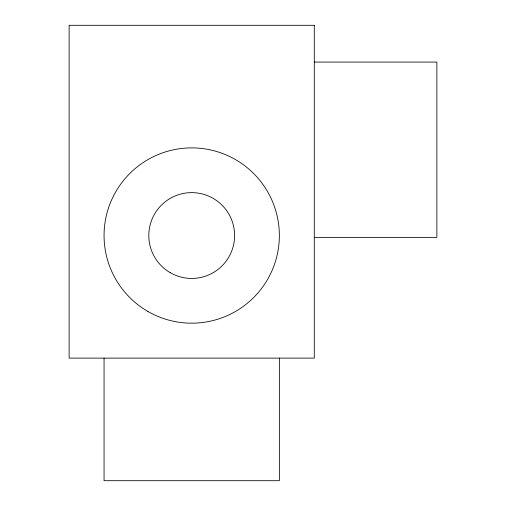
<?xml version="1.0" encoding="UTF-8"?>
<svg xmlns="http://www.w3.org/2000/svg" width="506" height="506" viewBox="0 0 506 506"><rect width="100%" height="100%" fill="white"/><g stroke="black" fill="none" stroke-linecap="round" stroke-linejoin="round"><path stroke-width="0.76" d="M314.289 62.074L436.874 62.074L436.874 237.371L314.289 237.371M279.356 358.115L279.356 480.7L104.059 480.7L104.059 358.115M314.289 25.3L69.126 25.3L69.126 358.115L314.289 358.115L314.289 25.3M147.885 311.437A87.646 87.646 0 0 0 279.356 235.53A87.646 87.646 0 0 0 147.885 159.624A87.646 87.646 0 0 0 147.885 311.437M170.256 272.69A42.902 42.902 0 0 0 234.613 235.53A42.902 42.902 0 0 0 170.256 198.377A42.902 42.902 0 0 0 170.256 272.69"/></g></svg>
